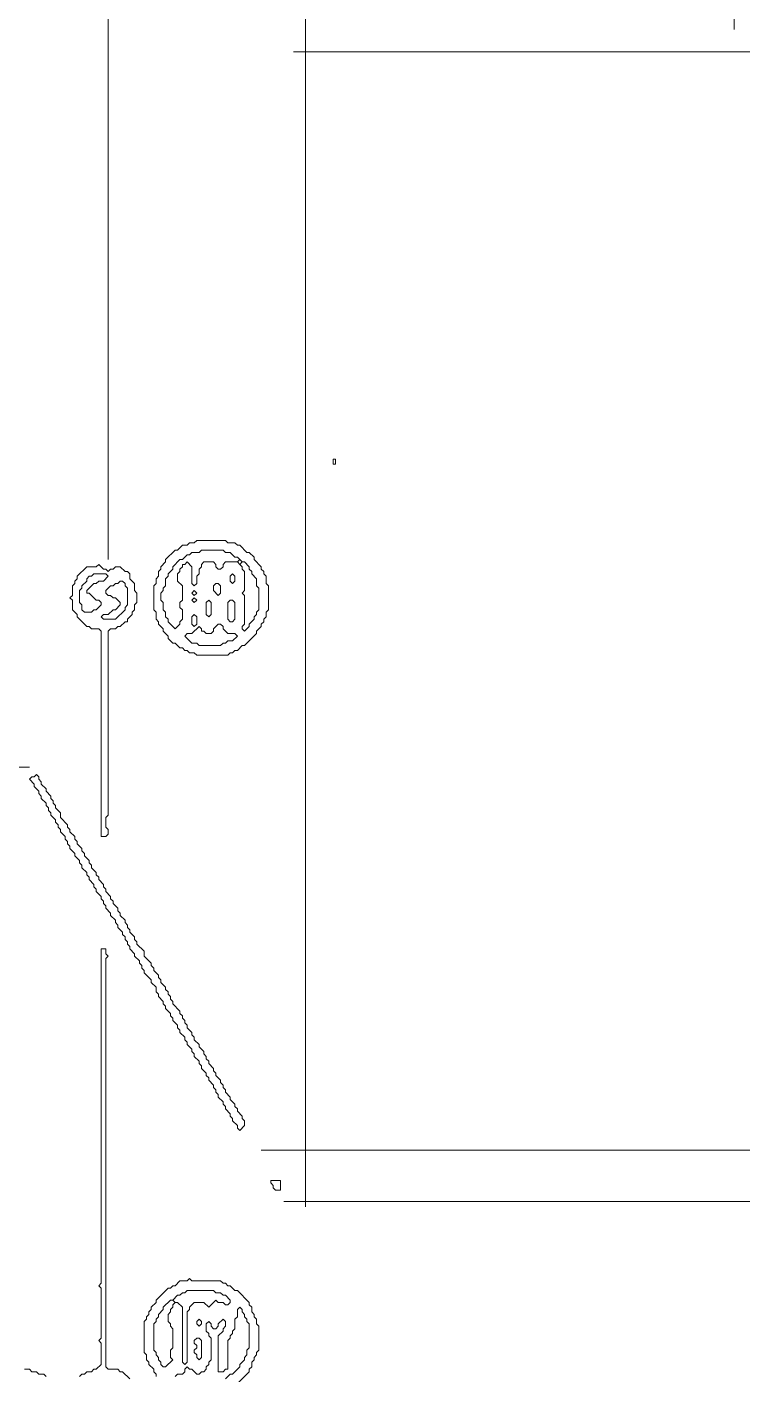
# Model space of a CAD drawing. Header units: millimetres. Extents: x 4 to 412, y 3 to 290.
# Drawn here: x 155.53 to 181.72, y 137.05 to 186.45 of the extents above; entities that cross this region are included whole.
import ezdxf

# ---------------------------------------------------------------- set-up
doc = ezdxf.new("R2010")
doc.units = ezdxf.units.MM
for name, color, linetype, lineweight in [('TRACE_CURVE', 6, 'CONTINUOUS', 0), ('TRACE_STRAIGHT', 5, 'CONTINUOUS', 0), ('TRACE_TEXT_SYMBOL', 6, 'CONTINUOUS', 0)]:
    doc.layers.add(name, color=color, linetype=linetype, lineweight=lineweight)

msp = doc.modelspace()

# ---------------------------------------------------------------- linework, layer by layer
at = {"layer": 'TRACE_CURVE', "color": 6}
for points in [[(158.247, 152.642), (158.247, 140.382), (158.159, 140.294), (158.247, 140.206), (158.247, 138.367), (158.159, 138.28), (158.247, 138.192), (158.247, 137.404), (158.072, 137.229), (157.984, 137.229), (157.896, 137.141), (157.721, 137.141), (157.634, 137.054), (157.546, 137.054), (157.459, 136.966)], [(159.298, 136.879), (159.035, 137.141), (158.947, 137.141), (158.86, 137.229), (158.51, 137.229), (158.422, 137.317), (158.422, 152.292), (158.51, 152.379), (158.422, 152.467), (158.422, 152.642), (158.247, 152.642)], [(160.874, 140.294), (160.786, 140.206), (160.699, 140.206), (160.261, 139.769), (160.261, 139.681), (160.086, 139.506), (160.086, 139.418), (159.998, 139.331), (159.998, 139.243), (159.911, 139.156), (159.911, 139.068), (159.823, 138.98), (159.823, 137.842), (159.911, 137.754), (159.911, 137.579), (159.998, 137.492), (159.998, 137.404), (160.173, 137.229), (160.173, 137.141), (160.261, 137.054), (160.261, 136.966)], [(163.239, 136.704), (163.676, 137.141), (163.676, 137.229), (163.764, 137.317), (163.764, 137.492), (163.852, 137.579), (163.852, 137.667), (163.939, 137.754), (163.939, 137.842), (164.027, 137.93), (164.027, 138.805), (163.939, 138.893), (163.939, 139.068), (163.852, 139.156), (163.852, 139.243), (163.764, 139.331), (163.764, 139.506), (163.676, 139.593), (163.676, 139.681), (163.239, 140.119), (163.151, 140.119), (162.976, 140.294), (162.888, 140.294), (162.801, 140.382), (162.713, 140.382), (162.626, 140.469), (161.575, 140.469), (161.487, 140.557), (161.399, 140.469), (161.137, 140.469), (160.962, 140.294), (160.874, 140.294)], [(162.713, 138.63), (162.538, 138.455), (162.538, 137.141), (162.713, 137.141), (162.801, 137.229), (162.888, 137.229), (162.888, 138.28), (162.976, 138.367), (162.976, 138.455), (163.063, 138.543), (163.063, 138.63), (163.151, 138.718), (163.151, 139.068), (163.239, 139.156), (163.239, 139.418)], [(163.239, 139.418), (163.326, 139.506), (163.414, 139.418), (163.414, 139.331), (163.501, 139.243), (163.501, 139.156), (163.589, 139.068), (163.589, 138.98), (163.676, 138.893), (163.676, 138.017), (163.589, 137.93), (163.589, 137.754), (163.501, 137.667), (163.501, 137.579), (163.326, 137.404), (163.326, 137.317), (163.063, 137.054), (162.976, 137.054), (162.801, 136.879)], [(160.962, 136.966), (161.049, 137.054), (161.224, 137.054), (161.312, 137.141), (161.312, 137.229), (161.399, 137.317), (161.487, 137.229), (161.575, 137.229), (161.75, 137.054), (161.837, 137.054), (161.925, 137.141), (162.012, 137.141), (162.1, 137.229), (162.1, 137.317), (162.188, 137.404), (162.188, 137.492), (162.275, 137.579), (162.275, 138.367), (162.188, 138.455), (162.188, 138.543), (162.1, 138.63), (162.1, 138.893), (162.188, 138.98), (162.275, 138.893), (162.275, 138.805), (162.363, 138.718), (162.45, 138.718), (162.538, 138.805), (162.538, 138.893), (162.713, 139.068), (162.801, 138.98), (162.801, 138.805), (162.713, 138.718), (162.713, 138.63)], [(156.233, 136.966), (156.145, 137.054), (155.97, 137.054), (155.882, 137.141), (155.707, 137.141), (155.62, 137.229), (155.444, 137.229)]]:
    msp.add_lwpolyline(points, dxfattribs=at)
for points in [[(161.312, 140.031), (161.399, 140.119), (162.363, 140.119), (162.45, 140.031), (162.626, 140.031), (162.713, 139.944), (162.801, 139.944), (162.976, 139.769), (162.976, 139.681), (162.888, 139.593), (162.801, 139.593), (162.713, 139.681), (162.538, 139.681), (162.45, 139.769), (162.188, 139.506), (162.012, 139.681), (161.662, 139.681), (161.487, 139.506), (161.487, 139.418), (161.399, 139.331), (161.399, 137.492), (161.312, 137.404), (161.224, 137.492), (161.224, 139.506), (161.049, 139.681), (160.962, 139.681), (160.874, 139.769), (161.049, 139.944), (161.137, 139.944), (161.224, 140.031)], [(160.786, 139.769), (160.874, 139.769), (160.962, 139.681), (160.874, 139.593), (160.874, 139.506), (160.786, 139.418), (160.786, 139.331), (160.699, 139.243), (160.699, 138.98), (160.786, 138.893), (160.786, 138.805), (160.874, 138.718), (160.874, 138.017), (160.786, 137.93), (160.786, 137.667), (160.874, 137.579), (160.611, 137.317), (160.524, 137.317), (160.436, 137.404), (160.436, 137.492), (160.349, 137.579), (160.349, 137.667), (160.261, 137.754), (160.261, 137.842), (160.173, 137.93), (160.173, 138.893), (160.261, 138.98), (160.261, 139.068), (160.349, 139.156), (160.349, 139.243), (160.524, 139.418), (160.524, 139.506)], [(161.75, 138.98), (161.837, 139.068), (161.925, 138.98), (161.925, 138.893), (161.837, 138.805), (161.75, 138.893)], [(161.662, 138.28), (161.75, 138.367), (161.837, 138.367), (161.925, 138.28), (161.925, 137.667), (161.837, 137.579), (161.75, 137.667), (161.75, 137.754), (161.662, 137.842), (161.662, 137.93), (161.75, 138.017), (161.75, 138.105), (161.662, 138.192)]]:
    msp.add_lwpolyline(points, close=True, dxfattribs=at)
at = {"layer": 'TRACE_STRAIGHT', "color": 5}
for p, q in [((181.433, 201.421), (181.433, 186.358)), ((158.51, 190.753), (158.51, 166.917)), ((165.74, 188.24), (165.74, 143.184)), ((165.292, 185.53), (186.402, 185.53)), ((140.388, 159.3), (155.62, 159.3)), ((164.114, 145.268), (186.405, 145.268)), ((164.946, 143.386), (182.078, 143.386))]:
    msp.add_line(p, q, dxfattribs=at)
at = {"layer": 'TRACE_TEXT_SYMBOL', "color": 6}
for points in [[(166.742, 170.595), (166.829, 170.595), (166.829, 170.42), (166.742, 170.42)], [(158.159, 166.742), (158.072, 166.654), (157.721, 166.654), (157.371, 166.304), (157.371, 166.216), (157.283, 166.128), (157.283, 166.041), (157.196, 165.953), (157.196, 165.603), (157.108, 165.515), (157.196, 165.428), (157.196, 165.078), (157.371, 164.902), (157.371, 164.815), (157.721, 164.465), (157.809, 164.465), (157.896, 164.377), (158.159, 164.377), (158.247, 164.289), (158.247, 156.758), (158.422, 156.758), (158.51, 156.846), (158.51, 157.021), (158.422, 157.108), (158.422, 157.459), (158.51, 157.546), (158.51, 164.289), (158.597, 164.377), (158.772, 164.377), (158.86, 164.465), (158.947, 164.465), (159.123, 164.64), (159.21, 164.64), (159.21, 164.727), (159.385, 164.902), (159.385, 164.99), (159.473, 165.078), (159.473, 165.253), (159.56, 165.34), (159.56, 165.691), (159.473, 165.778), (159.473, 166.041), (159.298, 166.216), (159.298, 166.391), (159.21, 166.479), (159.123, 166.479), (158.947, 166.654), (158.772, 166.654), (158.685, 166.566), (158.597, 166.566), (158.51, 166.479), (158.422, 166.566), (158.334, 166.566)], [(163.239, 166.829), (163.326, 166.917), (163.414, 166.829), (163.326, 166.742)], [(163.326, 166.742), (163.414, 166.829), (163.501, 166.829), (163.676, 166.654), (163.676, 166.566), (163.764, 166.479), (163.764, 166.391), (163.939, 166.216), (163.939, 165.953), (164.027, 165.866), (164.027, 165.078), (163.939, 164.99), (163.939, 164.902), (163.852, 164.815), (163.852, 164.727), (163.676, 164.552), (163.676, 164.465), (163.501, 164.289), (163.414, 164.377), (163.414, 164.465), (163.501, 164.552), (163.501, 165.603), (163.414, 165.691), (163.501, 165.778), (163.501, 166.479), (163.414, 166.566), (163.414, 166.654)], [(157.896, 166.304), (157.984, 166.391), (158.422, 166.391), (158.51, 166.304), (158.334, 166.128), (158.159, 166.128), (158.072, 166.041), (157.984, 166.041), (157.721, 165.778), (157.721, 165.691), (157.809, 165.691), (158.072, 165.428), (158.159, 165.428), (158.247, 165.34), (158.247, 165.253), (158.072, 165.078), (157.984, 165.078), (157.896, 164.99), (157.634, 164.99), (157.546, 165.078), (157.546, 165.253), (157.459, 165.34), (157.459, 165.778), (157.546, 165.866), (157.546, 165.953), (157.721, 166.128), (157.721, 166.216), (157.809, 166.304)], [(158.86, 166.041), (158.947, 166.128), (159.035, 166.128), (159.123, 166.041), (159.123, 165.953), (159.21, 165.866), (159.21, 165.253), (159.123, 165.165), (159.123, 165.078), (158.772, 164.727), (158.334, 164.727), (158.247, 164.815), (158.334, 164.902), (158.51, 164.902), (158.685, 165.078), (158.772, 165.078), (158.947, 165.253), (158.947, 165.34), (158.772, 165.515), (158.685, 165.515), (158.597, 165.603), (158.51, 165.603), (158.422, 165.691), (158.422, 165.778), (158.597, 165.953), (158.685, 165.953), (158.772, 166.041)], [(162.363, 165.953), (162.45, 166.041), (162.538, 166.041), (162.626, 165.953), (162.626, 165.691), (162.538, 165.603), (162.363, 165.778)], [(162.976, 166.304), (163.063, 166.391), (163.151, 166.304), (163.151, 166.128), (163.063, 166.041), (162.976, 166.128)], [(161.575, 165.691), (161.662, 165.778), (161.75, 165.691), (161.662, 165.603)], [(161.575, 165.428), (161.662, 165.515), (161.75, 165.428), (161.662, 165.34)], [(162.1, 165.34), (162.188, 165.428), (162.275, 165.34), (162.275, 164.902), (162.188, 164.815), (162.1, 164.902)], [(162.888, 165.34), (162.976, 165.428), (163.063, 165.428), (163.151, 165.34), (163.151, 164.727), (163.063, 164.64), (162.976, 164.64), (162.888, 164.727)], [(162.538, 164.552), (162.626, 164.552), (162.713, 164.465), (162.713, 164.377), (162.888, 164.202), (163.151, 164.202), (163.239, 164.114), (163.063, 163.939), (162.888, 163.939), (162.801, 163.852), (162.713, 163.852), (162.626, 163.764), (161.837, 163.764), (161.75, 163.852), (161.575, 163.852), (161.312, 164.114), (161.399, 164.202), (161.575, 164.202), (161.837, 164.465), (161.925, 164.377), (161.925, 164.289), (162.012, 164.289), (162.1, 164.202), (162.275, 164.202), (162.363, 164.289), (162.363, 164.377)], [(161.575, 164.815), (161.662, 164.902), (161.75, 164.815), (161.75, 164.552), (161.662, 164.465), (161.575, 164.552)], [(164.465, 144.147), (164.465, 144.06), (164.552, 143.972), (164.552, 143.885), (164.64, 143.797), (164.815, 143.797), (164.815, 144.147)]]:
    msp.add_lwpolyline(points, close=True, dxfattribs=at)
for points in [[(161.75, 167.617), (161.662, 167.53), (161.487, 167.53), (161.399, 167.442), (161.224, 167.442), (161.049, 167.267), (160.962, 167.267), (160.611, 166.917), (160.611, 166.829), (160.436, 166.654), (160.436, 166.566), (160.349, 166.479), (160.349, 166.304), (160.261, 166.216), (160.261, 166.041), (160.173, 165.953), (160.173, 165.078), (160.261, 164.99), (160.261, 164.727), (160.349, 164.64), (160.349, 164.552), (160.524, 164.377), (160.524, 164.289), (160.699, 164.114), (160.699, 164.027), (160.874, 163.852), (160.962, 163.852), (161.137, 163.676), (161.224, 163.676), (161.312, 163.589), (161.399, 163.589), (161.487, 163.501), (161.662, 163.501), (161.75, 163.414), (162.888, 163.414), (162.976, 163.501), (163.063, 163.501), (163.151, 163.589), (163.239, 163.589), (163.414, 163.764), (163.501, 163.764), (163.939, 164.202), (163.939, 164.289), (164.114, 164.465), (164.114, 164.552), (164.202, 164.64), (164.202, 164.727), (164.289, 164.815), (164.289, 164.99), (164.377, 165.078), (164.377, 165.953), (164.289, 166.041), (164.289, 166.304), (164.202, 166.391), (164.202, 166.479), (164.114, 166.566), (164.114, 166.654), (163.852, 166.917), (163.852, 167.004), (163.676, 167.179), (163.589, 167.179), (163.326, 167.442), (163.239, 167.442), (163.151, 167.53)], [(163.151, 167.53), (162.888, 167.53), (162.801, 167.617), (161.75, 167.617)], [(161.837, 167.179), (161.925, 167.267), (162.713, 167.267), (162.801, 167.179), (162.976, 167.179), (163.151, 167.004), (163.239, 167.004), (163.326, 166.917), (163.239, 166.829), (162.801, 166.829), (162.713, 166.742), (162.713, 166.654), (162.626, 166.566), (162.538, 166.566), (162.45, 166.654), (162.45, 166.742), (162.363, 166.829), (162.012, 166.829), (161.925, 166.742), (161.925, 166.654), (161.837, 166.566), (161.837, 166.391), (161.75, 166.304), (161.75, 166.041), (161.662, 165.953), (161.575, 166.041), (161.575, 166.654), (161.399, 166.829), (161.312, 166.742), (161.224, 166.742), (161.224, 166.654), (161.137, 166.566), (161.137, 166.479), (161.049, 166.391), (161.049, 166.128), (161.224, 165.953), (161.224, 165.428), (161.137, 165.34), (161.137, 165.165), (161.224, 165.078), (161.224, 164.727), (161.137, 164.64), (161.137, 164.552), (160.962, 164.377), (160.699, 164.64), (160.699, 164.727), (160.611, 164.815), (160.611, 164.99), (160.524, 165.078), (160.524, 165.34), (160.436, 165.428), (160.436, 165.691), (160.524, 165.778), (160.524, 165.866), (160.611, 165.953), (160.611, 166.216), (160.699, 166.304), (160.699, 166.391), (160.874, 166.566), (160.874, 166.654), (161.137, 166.917), (161.224, 166.917), (161.399, 167.092), (161.487, 167.092)], [(161.487, 167.092), (161.575, 167.179), (161.837, 167.179)], [(155.882, 159.035), (155.795, 158.947), (155.707, 158.947), (155.62, 158.86), (155.795, 158.685), (155.795, 158.597), (155.97, 158.422), (155.97, 158.334), (156.057, 158.247), (156.057, 158.159), (156.233, 157.984), (156.233, 157.896), (156.32, 157.809), (156.32, 157.721), (156.408, 157.634), (156.408, 157.546), (156.583, 157.371), (156.583, 157.283), (156.67, 157.196), (156.67, 157.108), (156.758, 157.021), (156.758, 156.933), (156.933, 156.758), (156.933, 156.67), (157.021, 156.583), (157.021, 156.495), (157.108, 156.408), (157.108, 156.32), (157.283, 156.145), (157.283, 156.057), (157.459, 155.882), (157.459, 155.795), (157.546, 155.707), (157.546, 155.62), (157.721, 155.444), (157.721, 155.357), (157.809, 155.269), (157.809, 155.182), (157.984, 155.007), (157.984, 154.919), (158.072, 154.831), (158.072, 154.744), (158.247, 154.569), (158.247, 154.481), (158.334, 154.394), (158.334, 154.306), (158.422, 154.218), (158.422, 154.131), (158.597, 153.956), (158.597, 153.868), (158.772, 153.693), (158.772, 153.605), (158.86, 153.518), (158.86, 153.43), (159.035, 153.255), (159.035, 153.167), (159.123, 153.08), (159.123, 152.992), (159.21, 152.905), (159.21, 152.817), (159.298, 152.73), (159.298, 152.642), (159.473, 152.467), (159.473, 152.379)], [(158.947, 153.868), (158.947, 153.956), (158.86, 154.043), (158.86, 154.131), (158.685, 154.306), (158.685, 154.394), (158.597, 154.481), (158.597, 154.569), (158.422, 154.744), (158.422, 154.831), (158.334, 154.919), (158.334, 155.007), (158.159, 155.182), (158.159, 155.269), (158.072, 155.357), (158.072, 155.444), (157.896, 155.62), (157.896, 155.707), (157.809, 155.795), (157.809, 155.882), (157.634, 156.057), (157.634, 156.145), (157.546, 156.233), (157.546, 156.32), (157.371, 156.495), (157.371, 156.583), (157.283, 156.67), (157.283, 156.758), (157.108, 156.933), (157.108, 157.021), (157.021, 157.108), (157.021, 157.196), (156.758, 157.459), (156.758, 157.634), (156.583, 157.809), (156.583, 157.896), (156.495, 157.984), (156.495, 158.072), (156.408, 158.159), (156.408, 158.247), (156.233, 158.422), (156.233, 158.51), (156.057, 158.685), (156.057, 158.772), (155.97, 158.86), (155.97, 158.947), (155.882, 159.035)], [(163.239, 146.775), (163.151, 146.862), (163.151, 146.95), (162.976, 147.125), (162.976, 147.212), (162.801, 147.388), (162.801, 147.475), (162.713, 147.563), (162.713, 147.65), (162.626, 147.738), (162.626, 147.825), (162.45, 148.001), (162.45, 148.088), (162.363, 148.176), (162.363, 148.263), (162.188, 148.438), (162.188, 148.526), (162.1, 148.614), (162.1, 148.701), (162.012, 148.789), (162.012, 148.876), (161.837, 149.051), (161.837, 149.139), (161.662, 149.314), (161.662, 149.402), (161.575, 149.489), (161.575, 149.577), (161.399, 149.752), (161.399, 149.84), (161.312, 149.927), (161.312, 150.015), (161.224, 150.102), (161.224, 150.19), (161.137, 150.278), (161.137, 150.365), (160.874, 150.628), (160.874, 150.715), (160.786, 150.803), (160.786, 150.891), (160.699, 150.978), (160.699, 151.066), (160.611, 151.153), (160.611, 151.241), (160.436, 151.416), (160.436, 151.504), (160.349, 151.591), (160.349, 151.679), (160.173, 151.854), (160.173, 151.941), (160.086, 152.029), (160.086, 152.117), (159.823, 152.379), (159.823, 152.554), (159.56, 152.817), (159.56, 152.905), (159.473, 152.992), (159.473, 153.08), (159.298, 153.255), (159.298, 153.343), (159.21, 153.43), (159.21, 153.518), (159.123, 153.605), (159.123, 153.693), (158.947, 153.868)], [(159.473, 152.379), (159.648, 152.204), (159.648, 152.117), (159.736, 152.029), (159.736, 151.941), (159.823, 151.854), (159.823, 151.766), (160.086, 151.504), (160.086, 151.416), (160.261, 151.241), (160.261, 151.066), (160.349, 150.978), (160.349, 150.891), (160.524, 150.715), (160.524, 150.628), (160.611, 150.54), (160.611, 150.453), (160.786, 150.278), (160.786, 150.19), (160.874, 150.102), (160.874, 150.015), (161.049, 149.84), (161.049, 149.752), (161.137, 149.665), (161.137, 149.577), (161.312, 149.402), (161.312, 149.314), (161.399, 149.227), (161.399, 149.139), (161.575, 148.964), (161.575, 148.876), (161.662, 148.789), (161.662, 148.701), (161.837, 148.526), (161.837, 148.438), (161.925, 148.351), (161.925, 148.263), (162.1, 148.088), (162.1, 148.001), (162.188, 147.913), (162.188, 147.825), (162.363, 147.65), (162.363, 147.563), (162.45, 147.475), (162.45, 147.388), (162.538, 147.3), (162.538, 147.212), (162.713, 147.037), (162.713, 146.95), (162.801, 146.862), (162.801, 146.775), (162.976, 146.599), (162.976, 146.512), (163.063, 146.424), (163.063, 146.337), (163.239, 146.162), (163.239, 146.074), (163.326, 145.986), (163.501, 146.162), (163.501, 146.337), (163.414, 146.424), (163.414, 146.512), (163.239, 146.687), (163.239, 146.775)]]:
    msp.add_lwpolyline(points, dxfattribs=at)

doc.saveas('drawing.dxf')
